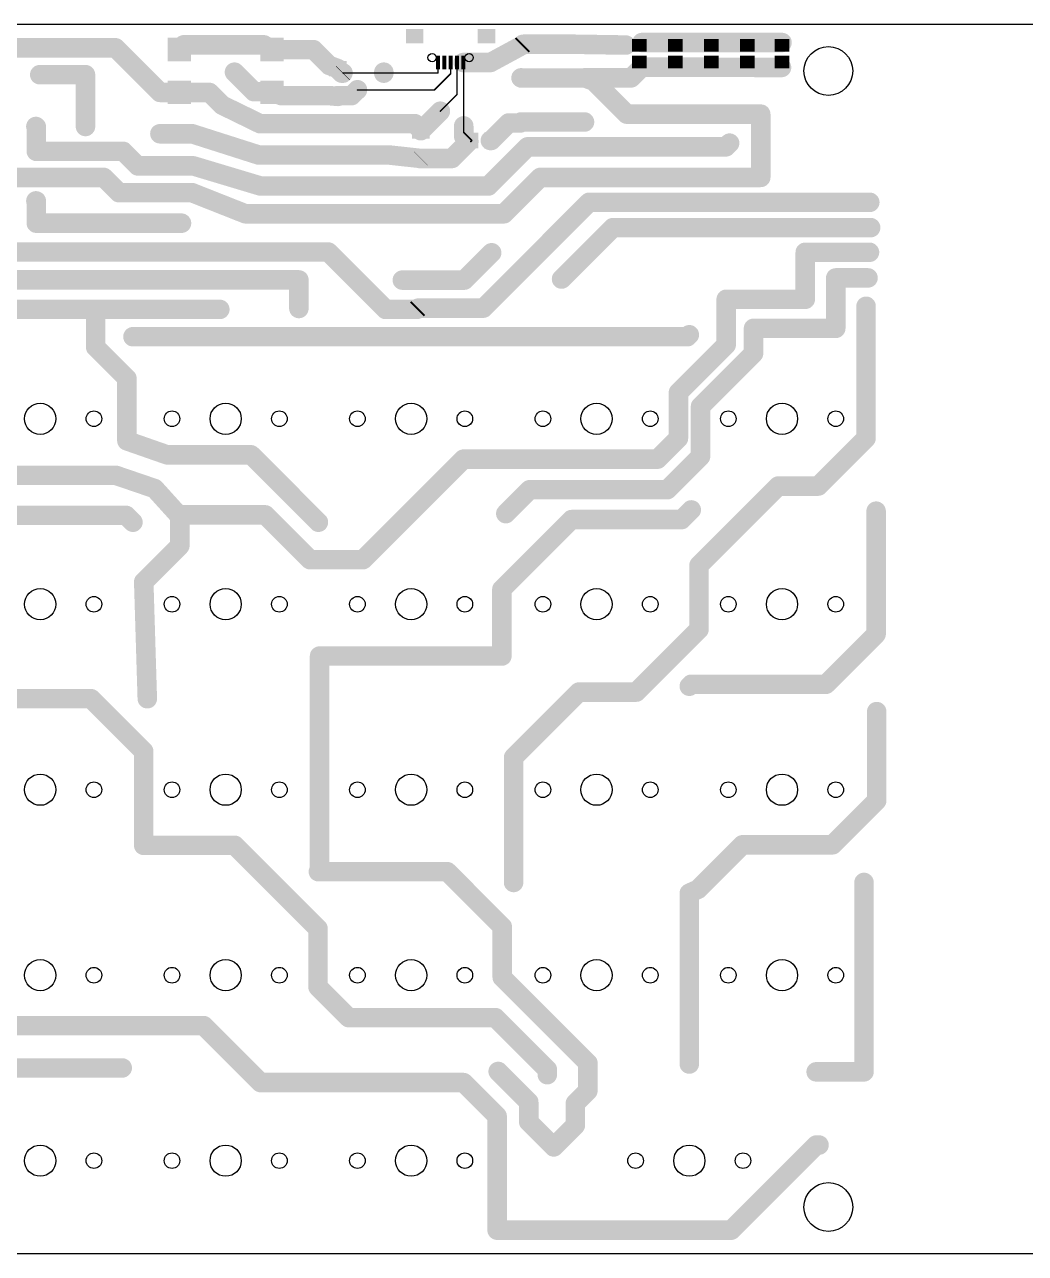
# Model space of a CAD drawing. Extents: x -7 to 304, y -10 to 116.
# Drawn here: x 45.9 to 148.4, y -9.5 to 116.4 of the extents above; entities that cross this region are included whole.
import ezdxf

# ---------------------------------------------------------------- set-up
doc = ezdxf.new("R2010")
doc.units = 0
doc.header["$MEASUREMENT"] = 0
doc.layers.get('0').update_dxf_attribs({"linetype": 'CONTINUOUS'})
doc.layers.add('1', color=12, linetype='CONTINUOUS')
doc.layers.add('20', color=31, linetype='CONTINUOUS')

# ---------------------------------------------------------------- blocks, each defined once
blk = doc.blocks.new('RECT')
blk.add_solid([(-0.5, -0.5), (0.5, -0.5), (-0.5, 0.5), (0.5, 0.5)])

msp = doc.modelspace()

# ---------------------------------------------------------------- linework, layer by layer
at = {"layer": '1'}
for points, const_width in [([(55.2, 114), (44.8905, 114)], 2), ([(59.775, 109.425), (55.2, 114)], 2), ([(61.8, 113.9), (61.75, 113.825)], 2), ([(62.2, 114.3), (61.8, 113.9)], 2), ([(70.4, 114.3), (62.2, 114.3)], 2), ([(70.4, 114.3), (71.25, 113.825)], 2), ([(71.3, 113.8), (71.25, 113.825)], 2), ([(71.3, 113.8), (75.5, 113.8)], 2), ([(75.5, 113.8), (77.1, 112.2)], 2), ([(93.63, 112.49), (96.84, 114.23)], 2), ([(96.84, 114.23), (96.969, 114.359)], 2), ([(96.969, 114.359), (102.31, 114.359)], 2), ([(102.31, 114.359), (107.4925, 114.2779)], 2), ([(123.5, 114.5363), (109.155, 114.5363)], 2), ([(90.844, 112.4875), (93.63, 112.49)], 2), ([(47.45, 111.24), (52.135, 111.24)], 2), ([(52.135, 111.24), (52.135, 105.935)], 2), ([(69.4, 109.5), (67.4, 111.5)], 2), ([(77.1, 112.2), (78, 111.8595)], 2), ([(78, 111.8), (78, 111.8595)], 2), ([(78.4, 111.4), (78, 111.8)], 2), ([(78.5, 111.4), (78.4, 111.4)], 2), ([(78.5, 111.4), (78.52, 111.42)], 2), ([(82.7, 111.42), (82.7, 111.5)], 2), ([(82.7, 111.4), (82.7, 111.42)], 2), ([(88.244, 112.4875), (88.244, 111.42)], 0.1524), ([(89.544, 112.4875), (89.544, 111.344)], 0.1524), ([(90.194, 112.4875), (90.194, 109.197)], 0.1524), ([(90.89, 112.4415), (90.844, 112.4875)], 0.1524), ([(90.89, 106), (90.89, 112.4415)], 0.1524), ([(108.034, 110.9169), (109.1384, 112.0213)], 2), ([(109.1384, 112.0213), (123.45, 111.98)], 2), ([(82.7, 111.42), (78.52, 111.42)], 0.1524), ([(88.244, 111.42), (82.7, 111.42)], 0.1524), ([(89.544, 111.344), (87.88, 109.68)], 0.1524), ([(96.8, 110.9), (96.7615, 110.9169)], 2), ([(103.2, 110.9), (96.8, 110.9)], 2), ([(103.2, 110.9), (103.264, 110.9169)], 2), ([(104.2, 110.6), (103.264, 110.9169)], 2), ([(103.264, 110.9169), (108.034, 110.9169)], 2), ([(107.6, 107.2), (104.2, 110.6)], 2), ([(61.75, 109.425), (59.775, 109.425)], 2), ([(64.825, 109.425), (61.75, 109.425)], 2), ([(64.825, 109.425), (66.125, 108.125)], 2), ([(71.2, 109.5), (69.4, 109.5)], 2), ([(71.2, 109.5), (71.25, 109.425)], 2), ([(72.2, 109.1), (71.25, 109.425)], 2), ([(72.2, 109.1), (77.1, 109.1)], 2), ([(77.1, 109.1), (78, 109.0155)], 2), ([(79.4, 109.1), (78, 109.1)], 2), ([(78, 109.1), (78, 109.0155)], 2), ([(80, 109.7), (79.4, 109.1)], 2), ([(80, 109.7), (80, 109.68)], 2), ([(87.88, 109.68), (80, 109.68)], 0.1524), ([(66.125, 108.125), (70.03, 106.22)], 2), ([(86.5, 105.503), (88.4985, 107.5015)], 2), ([(88.4985, 107.5015), (90.194, 109.197)], 0.1524), ([(70.03, 106.22), (85.88, 106.22)], 2), ([(85.88, 106.22), (86.5, 105.6)], 2), ([(90.89, 104.9145), (90.89, 106)], 2), ([(95.5, 106.3), (93.7, 104.5)], 2), ([(96.7, 106.3), (95.5, 106.3)], 2), ([(96.7, 106.3), (96.7615, 106.3957)], 2), ([(97.7, 106.4), (96.7615, 106.3957)], 2), ([(97.7, 106.4), (103.2, 106.4)], 2), ([(103.2, 106.4), (103.264, 106.3957)], 2), ([(121.32, 107.2), (107.6, 107.2)], 2), ([(121.32, 100.72), (121.32, 107.2)], 2), ([(47.1, 105.9), (47.055, 105.935)], 2), ([(47.1, 105.9), (47.1, 103.39)], 2), ([(59.76, 105.19), (63.0647, 105.19)], 2), ([(63.0647, 105.19), (69.8707, 103.0178)], 2), ([(86.5, 105.6), (86.5, 105.503)], 2), ([(91.414, 104.3905), (90.89, 104.9145)], 2), ([(90.89, 105.329), (90.89, 106)], 0.1524), ([(89.6825, 102.659), (91.414, 104.3905)], 2), ([(91.719, 104.5), (90.89, 105.329)], 0.1524), ([(91.6095, 104.3905), (91.719, 104.5)], 0.1524), ([(97.43, 103.85), (93.42, 99.84)], 2), ([(93.7, 104.5), (93.619, 104.5)], 2), ([(117.75, 103.85), (97.43, 103.85)], 2), ([(118.13, 104.23), (117.75, 103.85)], 2), ([(47.1, 103.39), (56, 103.39)], 2), ([(56, 103.39), (57.49, 101.9)], 2), ([(69.8707, 103.0178), (83.2217, 103.0178)], 2), ([(83.2217, 103.0178), (86.5, 102.659)], 2), ([(86.5, 102.659), (86.48, 102.639)], 2), ([(86.5, 102.659), (89.6825, 102.659)], 2), ([(57.49, 101.9), (63.1935, 101.9)], 2), ([(63.1935, 101.9), (70.0635, 99.84)], 2), ([(36.895, 100.72), (54, 100.72)], 2), ([(54, 100.72), (55.5642, 99.1558)], 2), ([(70.0635, 99.84), (93.42, 99.84)], 2), ([(95.0133, 96.995), (98.7383, 100.72)], 2), ([(98.7383, 100.72), (121.32, 100.72)], 2), ([(55.5642, 99.1558), (63.0509, 99.1558)], 2), ([(65.9964, 97.991), (63.0509, 99.1558)], 2), ([(47.1, 98.3), (47.055, 98.315)], 2), ([(47.1, 96.03), (47.1, 98.3)], 2), ([(68.5151, 96.995), (65.9964, 97.991)], 2), ([(92.9, 87.33), (103.74, 98.17)], 2), ([(132.49, 98.17), (103.74, 98.17)], 2), ([(61.97, 96.03), (47.1, 96.03)], 2), ([(68.5151, 96.995), (95.0133, 96.995)], 2), ([(100.9139, 90.3084), (106.1805, 95.575)], 2), ([(106.1805, 95.575), (132.58, 95.575)], 2), ([(44.2141, 93.0759), (77.0096, 93.0759)], 2), ([(77.0096, 93.0759), (82.8855, 87.2)], 2), ([(90.95, 90.2), (93.75, 93)], 2), ([(125.88, 88.235), (125.88, 93.05)], 2), ([(125.88, 93.05), (132.46, 93.05)], 2), ([(40.33, 90.22), (74, 90.22)], 2), ([(74, 90.22), (74, 87.295)], 2), ([(84.6, 90.2), (90.95, 90.2)], 2), ([(129.005, 85.26), (129.005, 90.425)], 2), ([(129.005, 90.425), (132.31, 90.425)], 2), ([(53.18, 87.2), (38.13, 87.2)], 2), ([(53.18, 87.2), (53.18, 87.09)], 2), ([(53.42, 87.2), (53.42, 87.09)], 2), ([(65.9, 87.2), (53.42, 87.2)], 2), ([(82.8855, 87.2), (86.1, 87.2)], 2), ([(86.1, 87.2), (86.23, 87.33)], 2), ([(86.23, 87.33), (92.9, 87.33)], 2), ([(117.78, 83.57), (117.78, 88.235)], 2), ([(117.78, 88.235), (125.88, 88.235)], 2), ([(132.11, 87.52), (132.11, 74)], 2), ([(53.18, 87.09), (53.18, 83.33)], 2), ([(53.42, 87.09), (53.18, 87.09)], 2), ([(113.8, 84.4), (114, 84.6)], 2), ([(120.58, 82.6924), (120.58, 85.26)], 2), ([(120.58, 85.26), (129.005, 85.26)], 2), ([(57, 84.4), (113.8, 84.4)], 2), ([(117.78, 83.57), (112.886, 78.676)], 2), ([(53.18, 83.33), (56.38, 80.13)], 2), ([(120.58, 82.6924), (115.154, 77.2664)], 2), ([(56.38, 73.7394), (56.38, 80.13)], 2), ([(112.886, 78.676), (112.886, 73.996)], 2), ([(115.154, 72.1457), (115.154, 77.2664)], 2), ([(56.38, 73.7394), (60.5008, 72.3)], 2), ([(112.886, 73.996), (110.75, 71.86)], 2), ([(132.11, 74), (127.21, 69.1)], 2), ([(60.5008, 72.3), (69.1, 72.3)], 2), ([(76, 65.4), (69.1, 72.3)], 2), ([(111.7383, 68.73), (115.154, 72.1457)], 2), ([(80.56, 61.56), (90.86, 71.86)], 2), ([(110.75, 71.86), (90.86, 71.86)], 2), ([(42.67, 70.2), (55.2588, 70.2)], 2), ([(55.2588, 70.2), (59.2251, 68.8459)], 2), ([(61.8, 66), (59.2251, 68.8459)], 2), ([(95.2, 66.28), (97.65, 68.73)], 2), ([(111.7383, 68.73), (97.65, 68.73)], 2), ([(115, 60.99), (123.11, 69.1)], 2), ([(127.21, 69.1), (123.11, 69.1)], 2), ([(39.9, 66.1), (56.3, 66.1)], 2), ([(56.3, 66.1), (57, 65.4)], 2), ([(61.8, 66.15), (61.8, 66)], 2), ([(61.8, 66.15), (70.56, 66.15)], 2), ([(61.8, 66), (61.8, 62.99)], 2), ([(70.56, 66.15), (75.15, 61.56)], 2), ([(114.2, 66.66), (113.21, 65.67)], 2), ([(133.14, 53.94), (133.14, 66.53)], 2), ([(101.94, 65.67), (94.8, 58.53)], 2), ([(113.21, 65.67), (101.94, 65.67)], 2), ([(61.8, 62.99), (58.1041, 59.2941)], 2), ([(75.15, 61.56), (80.56, 61.56)], 2), ([(115, 54.43), (115, 60.99)], 2), ([(58.1041, 59.2941), (58.47, 47.32)], 2), ([(94.8, 58.53), (94.8, 51.69)], 2), ([(108.57, 48), (115, 54.43)], 2), ([(128, 48.8), (133.14, 53.94)], 2), ([(76.12, 51.69), (76.12, 29.6982)], 2), ([(94.8, 51.69), (76.12, 51.69)], 2), ([(114, 48.6), (114.2, 48.8)], 2), ([(114.2, 48.8), (128, 48.8)], 2), ([(52.71, 47.32), (39.63, 47.32)], 2), ([(58.1, 41.93), (52.71, 47.32)], 2), ([(96, 41.31), (102.69, 48)], 2), ([(102.69, 48), (108.57, 48)], 2), ([(133.2, 46), (133.2, 36.88)], 2), ([(58.1, 32.3), (58.1, 41.93)], 2), ([(96, 28.5), (96, 41.31)], 2), ([(133.2, 36.88), (128.68, 32.36)], 2), ([(67.43, 32.3), (58.1, 32.3)], 2), ([(75.96, 23.77), (67.43, 32.3)], 2), ([(119.46, 32.36), (114.9, 27.8)], 2), ([(128.68, 32.36), (119.46, 32.36)], 2), ([(76.12, 29.6982), (76, 29.6)], 2), ([(76, 29.6), (89.2, 29.6)], 2), ([(89.2, 29.6), (94.835, 23.965)], 2), ([(131.9, 9.1), (131.9, 28.5)], 2), ([(114.9, 27.8), (114, 27.4)], 2), ([(114, 9.9), (114, 27.4)], 2), ([(75.96, 23.77), (75.96, 17.7976)], 2), ([(94.835, 23.965), (94.835, 18.775)], 2), ([(94.835, 18.775), (103.61, 10)], 2), ([(75.96, 17.7976), (79.1076, 14.65)], 2), ([(79.1076, 14.65), (94.14, 14.65)], 2), ([(99.45, 9.34), (94.14, 14.65)], 2), ([(64.2496, 13.8296), (36.1496, 13.8296)], 2), ([(64.2496, 13.8296), (70.0792, 8)], 2), ([(55.9, 9.5), (29.7, 9.5)], 2), ([(94.42, 9.14), (97.55, 6.01)], 2), ([(99.45, 9.34), (99.45, 8.81)], 2), ([(103.61, 10), (103.61, 7.16)], 2), ([(127, 9.1), (131.9, 9.1)], 2), ([(70.0792, 8), (90.87, 8)], 2), ([(90.87, 8), (94.31, 4.56)], 2), ([(103.61, 7.16), (102.325, 5.875)], 2), ([(97.55, 6.01), (97.55, 3.97)], 2), ([(102.325, 3.625), (102.325, 5.875)], 2), ([(94.31, 4.56), (94.31, -7.12)], 2), ([(97.55, 3.97), (100.11, 1.41)], 2), ([(100.11, 1.41), (102.325, 3.625)], 2), ([(127.01, 1.6), (118.29, -7.12)], 2), ([(127.01, 1.6), (127.29, 1.6)], 2), ([(94.31, -7.12), (118.29, -7.12)], 2)]:
    msp.add_lwpolyline(points, dxfattribs=dict(at, const_width=const_width))
for points, const_width in [([(55.5536, 114.3536, 1), (54.8464, 113.6464)], 1), ([(55.2, 113.5, 1), (55.2, 114.5)], 1), ([(61.334, 114.1024, 1), (62.166, 113.5476)], 1), ([(61.4464, 114.2536, 1), (62.1536, 113.5464)], 1), ([(62.216, 113.6226, 1), (61.384, 114.1774)], 1), ([(62.2, 114.8, 1), (62.2, 113.8)], 1), ([(62.5536, 113.9464, 1), (61.8464, 114.6536)], 1), ([(70.6439, 114.7365, 1), (70.1561, 113.8635)], 1), ([(70.4, 113.8, 1), (70.4, 114.8)], 1), ([(71.4736, 114.2722, 1), (71.0264, 113.3778)], 1), ([(71.3, 114.3, 1), (71.3, 113.3)], 1), ([(71.0061, 113.3885, 1), (71.4939, 114.2615)], 1), ([(71.0764, 113.3528, 1), (71.5236, 114.2472)], 1), ([(75.8536, 114.1536, 1), (75.1464, 113.4464)], 1), ([(75.5, 113.3, 1), (75.5, 114.3)], 1), ([(96.4864, 114.5836, 1), (97.1936, 113.8764)], 1), ([(96.969, 114.859, 1), (96.969, 113.859)], 1), ([(97.0783, 113.7904, 1), (96.6017, 114.6696)], 1), ([(97.3226, 114.0054, 1), (96.6154, 114.7126)], 1), ([(102.3178, 114.8589, 1), (102.3022, 113.8591)], 1), ([(102.31, 113.859, 1), (102.31, 114.859)], 1), ([(107.4847, 113.7779, 1), (107.5003, 114.7778)], 1), ([(109.155, 115.0363, 1), (109.155, 114.0363)], 1), ([(123.5, 114.0363, 1), (123.5, 115.0363)], 1), ([(90.8436, 112.9875, 1), (90.8444, 111.9875)], 1), ([(93.3917, 112.9296, 1), (93.8683, 112.0504)], 1), ([(93.6304, 111.99, 1), (93.6296, 112.99)], 1), ([(47.45, 111.74, 1), (47.45, 110.74)], 1), ([(52.635, 111.24, 1), (51.635, 111.24)], 1), ([(52.135, 110.74, 1), (52.135, 111.74)], 1), ([(67.7536, 111.8536, 1), (67.0464, 111.1464)], 1), ([(77.2769, 112.6677, 1), (76.9231, 111.7323)], 1), ([(76.7464, 111.8464, 1), (77.4536, 112.5536)], 1), ([(78.3536, 112.1536, 1), (77.6464, 111.4464)], 1), ([(78.5, 111.8595, 1), (77.5, 111.8595)], 1), ([(77.5, 111.8, 1), (78.5, 111.8)], 1), ([(77.8231, 111.3918, 1), (78.1769, 112.3272)], 1), ([(78.4, 111.9, 1), (78.4, 110.9)], 1), ([(78.1464, 111.7536, 1), (78.8536, 111.0464)], 1), ([(78.0464, 111.0464, 1), (78.7536, 111.7536)], 1), ([(78.8736, 111.0664, 1), (78.1664, 111.7736)], 1), ([(78.5, 110.9, 1), (78.5, 111.9)], 1), ([(83.2, 111.5, 1), (82.2, 111.5)], 1), ([(83.2, 111.42, 1), (82.2, 111.42)], 1), ([(88.2821, 112.4875, 1), (88.2059, 112.4875)], 0.0762), ([(89.5821, 112.4875, 1), (89.5059, 112.4875)], 0.0762), ([(90.2321, 112.4875, 1), (90.1559, 112.4875)], 0.0762), ([(90.8709, 112.5144, 1), (90.8171, 112.4606)], 0.0762), ([(90.9281, 112.4415, 1), (90.8519, 112.4415)], 0.0762), ([(90.8631, 112.4146, 1), (90.9169, 112.4684)], 0.0762), ([(109.1398, 112.5212, 1), (109.1369, 111.5213)], 1), ([(109.4919, 111.6677, 1), (108.7848, 112.3748)], 1), ([(123.4486, 111.48, 1), (123.4514, 112.48)], 1), ([(78.52, 111.4581, 1), (78.52, 111.3819)], 0.0762), ([(82.2, 111.42, 1), (83.2, 111.42)], 1), ([(82.2, 111.4, 1), (83.2, 111.4)], 1), ([(82.7, 111.4581, 1), (82.7, 111.3819)], 0.0762), ([(82.7, 111.3819, 1), (82.7, 111.4581)], 0.0762), ([(88.2059, 111.42, 1), (88.2821, 111.42)], 0.0762), ([(88.244, 111.3819, 1), (88.244, 111.4581)], 0.0762), ([(89.5059, 111.344, 1), (89.5821, 111.344)], 0.0762), ([(89.5709, 111.3171, 1), (89.5171, 111.3709)], 0.0762), ([(96.9622, 111.3748, 1), (96.5609, 110.4589)], 1), ([(96.8, 111.4, 1), (96.8, 110.4)], 1), ([(96.5993, 110.442, 1), (97.0007, 111.358)], 1), ([(103.0726, 111.3835, 1), (103.3274, 110.4165)], 1), ([(103.4243, 111.3905, 1), (103.1036, 110.4432)], 1), ([(103.264, 111.4169, 1), (103.264, 110.4169)], 1), ([(103.3913, 110.4334, 1), (103.1366, 111.4003)], 1), ([(103.2, 110.4, 1), (103.2, 111.4)], 1), ([(104.5536, 110.9536, 1), (103.8464, 110.2464)], 1), ([(104.0397, 110.1264, 1), (104.3603, 111.0736)], 1), ([(107.6804, 111.2704, 1), (108.3875, 110.5633)], 1), ([(108.034, 110.4169, 1), (108.034, 111.4169)], 1), ([(59.775, 109.925, 1), (59.775, 108.925)], 1), ([(59.4214, 109.0714, 1), (60.1286, 109.7786)], 1), ([(61.75, 109.925, 1), (61.75, 108.925)], 1), ([(61.75, 108.925, 1), (61.75, 109.925)], 1), ([(65.1786, 109.7786, 1), (64.4714, 109.0714)], 1), ([(64.825, 108.925, 1), (64.825, 109.925)], 1), ([(69.4, 110, 1), (69.4, 109)], 1), ([(69.0464, 109.1464, 1), (69.7536, 109.8536)], 1), ([(71.616, 109.7774, 1), (70.784, 109.2226)], 1), ([(71.4118, 109.8981, 1), (71.0882, 108.9519)], 1), ([(70.834, 109.1476, 1), (71.666, 109.7024)], 1), ([(71.2, 109, 1), (71.2, 110)], 1), ([(72.2, 109.6, 1), (72.2, 108.6)], 1), ([(72.0382, 108.6269, 1), (72.3618, 109.5731)], 1), ([(77.1467, 109.5978, 1), (77.0533, 108.6022)], 1), ([(77.1, 108.6, 1), (77.1, 109.6)], 1), ([(78, 109.6, 1), (78, 108.6)], 1), ([(78.5, 109.1, 1), (77.5, 109.1)], 1), ([(77.5, 109.0155, 1), (78.5, 109.0155)], 1), ([(77.9533, 108.5177, 1), (78.0467, 109.5133)], 1), ([(79.0464, 109.4536, 1), (79.7536, 108.7464)], 1), ([(79.4, 108.6, 1), (79.4, 109.6)], 1), ([(80.5, 109.7, 1), (79.5, 109.7)], 1), ([(79.5, 109.68, 1), (80.5, 109.68)], 1), ([(80.3536, 109.3464, 1), (79.6464, 110.0536)], 1), ([(80, 109.7181, 1), (80, 109.6419)], 0.0762), ([(87.8531, 109.7069, 1), (87.9069, 109.6531)], 0.0762), ([(87.88, 109.6419, 1), (87.88, 109.7181)], 0.0762), ([(66.3442, 108.5744, 1), (65.9058, 107.6756)], 1), ([(65.7714, 107.7714, 1), (66.4786, 108.4786)], 1), ([(88.8521, 107.1479, 1), (88.1449, 107.8551)], 1), ([(90.1559, 109.197, 1), (90.2321, 109.197)], 0.0762), ([(90.2209, 109.1701, 1), (90.1671, 109.2239)], 0.0762), ([(70.03, 106.72, 1), (70.03, 105.72)], 1), ([(69.8108, 105.7706, 1), (70.2492, 106.6694)], 1), ([(86.2336, 106.5736, 1), (85.5264, 105.8664)], 1), ([(85.88, 105.72, 1), (85.88, 106.72)], 1), ([(88.4716, 107.5284, 1), (88.5254, 107.4746)], 0.0762), ([(91.39, 106, 1), (90.39, 106)], 1), ([(95.5, 106.8, 1), (95.5, 105.8)], 1), ([(95.8536, 105.9464, 1), (95.1464, 106.6536)], 1), ([(96.2795, 106.5706, 1), (97.1205, 106.0294)], 1), ([(96.7592, 106.8956, 1), (96.7639, 105.8957)], 1), ([(97.182, 106.1251, 1), (96.3411, 106.6662)], 1), ([(96.7, 105.8, 1), (96.7, 106.8)], 1), ([(97.7, 106.9, 1), (97.7, 105.9)], 1), ([(97.7023, 105.9, 1), (97.6977, 106.9)], 1), ([(103.2339, 106.8988, 1), (103.1661, 105.9012)], 1), ([(103.2, 105.9, 1), (103.2, 106.9)], 1), ([(103.23, 105.8968, 1), (103.2979, 106.8945)], 1), ([(107.6, 107.7, 1), (107.6, 106.7)], 1), ([(107.2464, 106.8464, 1), (107.9536, 107.5536)], 1), ([(121.82, 107.2, 1), (120.82, 107.2)], 1), ([(121.32, 106.7, 1), (121.32, 107.7)], 1), ([(47.362, 106.3297, 1), (46.748, 105.5403)], 1), ([(47.6, 105.9, 1), (46.6, 105.9)], 1), ([(46.793, 105.5053, 1), (47.407, 106.2947)], 1), ([(51.635, 105.935, 1), (52.635, 105.935)], 1), ([(59.76, 105.69, 1), (59.76, 104.69)], 1), ([(63.2167, 105.6663, 1), (62.9126, 104.7137)], 1), ([(63.0647, 104.69, 1), (63.0647, 105.69)], 1), ([(86.1464, 105.8566, 1), (86.8536, 105.1494)], 1), ([(87, 105.6, 1), (86, 105.6)], 1), ([(86, 105.503, 1), (87, 105.503)], 1), ([(86.1464, 105.2464, 1), (86.8536, 105.9536)], 1), ([(91.2436, 105.2681, 1), (90.5364, 104.5609)], 1), ([(90.9281, 106, 1), (90.8519, 106)], 0.0762), ([(90.8519, 106, 1), (90.9281, 106)], 0.0762), ([(90.39, 104.9145, 1), (91.39, 104.9145)], 1), ([(91.7676, 104.0369, 1), (91.0604, 104.7441)], 1), ([(91.0604, 104.0369, 1), (91.7676, 104.7441)], 1), ([(90.8519, 105.329, 1), (90.9281, 105.329)], 0.0762), ([(90.9169, 105.3559, 1), (90.8631, 105.3021)], 0.0762), ([(91.7459, 104.4731, 1), (91.6921, 104.5269)], 0.0762), ([(91.6921, 104.4731, 1), (91.7459, 104.5269)], 0.0762), ([(93.619, 105, 1), (93.619, 104)], 1), ([(93.3464, 104.8536, 1), (94.0536, 104.1464)], 1), ([(93.7, 104, 1), (93.7, 105)], 1), ([(97.43, 104.35, 1), (97.43, 103.35)], 1), ([(97.7836, 103.4964, 1), (97.0764, 104.2036)], 1), ([(117.3964, 104.2036, 1), (118.1036, 103.4964)], 1), ([(117.75, 103.35, 1), (117.75, 104.35)], 1), ([(118.4836, 103.8764, 1), (117.7764, 104.5836)], 1), ([(47.1, 103.89, 1), (47.1, 102.89)], 1), ([(46.6, 103.39, 1), (47.6, 103.39)], 1), ([(56.3536, 103.7436, 1), (55.6464, 103.0364)], 1), ([(56, 102.89, 1), (56, 103.89)], 1), ([(69.8707, 103.5178, 1), (69.8707, 102.5178)], 1), ([(69.7186, 102.5415, 1), (70.0227, 103.4941)], 1), ([(83.2761, 103.5148, 1), (83.1673, 102.5208)], 1), ([(83.2217, 102.5178, 1), (83.2217, 103.5178)], 1), ([(86.1264, 102.9926, 1), (86.8336, 102.2854)], 1), ([(86.5, 103.159, 1), (86.5, 102.159)], 1), ([(86.8536, 102.3054, 1), (86.1464, 103.0126)], 1), ([(86.4456, 102.162, 1), (86.5544, 103.156)], 1), ([(89.3289, 103.0126, 1), (90.0361, 102.3054)], 1), ([(89.6825, 102.159, 1), (89.6825, 103.159)], 1), ([(91.5826, 104.4174, 1), (91.6364, 104.3636)], 0.0762), ([(57.49, 102.4, 1), (57.49, 101.4)], 1), ([(57.1364, 101.5464, 1), (57.8436, 102.2536)], 1), ([(63.3371, 102.3789, 1), (63.0499, 101.4211)], 1), ([(63.1935, 101.4, 1), (63.1935, 102.4)], 1), ([(54.3536, 101.0736, 1), (53.6464, 100.3664)], 1), ([(54, 100.22, 1), (54, 101.22)], 1), ([(70.0635, 100.34, 1), (70.0635, 99.34)], 1), ([(69.9199, 99.3611, 1), (70.2071, 100.3189)], 1), ([(93.42, 99.34, 1), (93.42, 100.34)], 1), ([(98.7383, 101.22, 1), (98.7383, 100.22)], 1), ([(99.0919, 100.3664, 1), (98.3848, 101.0736)], 1), ([(120.82, 100.72, 1), (121.82, 100.72)], 1), ([(121.32, 100.22, 1), (121.32, 101.22)], 1), ([(55.5642, 99.6558, 1), (55.5642, 98.6558)], 1), ([(55.2106, 98.8023, 1), (55.9177, 99.5094)], 1), ([(63.2348, 99.6208, 1), (62.867, 98.6909)], 1), ([(63.0509, 98.6558, 1), (63.0509, 99.6558)], 1), ([(93.0664, 100.1936, 1), (93.7736, 99.4864)], 1), ([(47.2131, 98.7893, 1), (46.8969, 97.8407)], 1), ([(47.6, 98.3, 1), (46.6, 98.3)], 1), ([(46.9419, 97.8257, 1), (47.2581, 98.7743)], 1), ([(66.1803, 98.456, 1), (65.8126, 97.526)], 1), ([(65.8126, 97.526, 1), (66.1803, 98.456)], 1), ([(103.74, 98.67, 1), (103.74, 97.67)], 1), ([(104.0936, 97.8164, 1), (103.3864, 98.5236)], 1), ([(132.49, 97.67, 1), (132.49, 98.67)], 1), ([(47.1, 96.53, 1), (47.1, 95.53)], 1), ([(61.97, 95.53, 1), (61.97, 96.53)], 1), ([(68.5151, 97.495, 1), (68.5151, 96.495)], 1), ([(68.3312, 96.53, 1), (68.6989, 97.46)], 1), ([(94.6598, 97.3486, 1), (95.3669, 96.6414)], 1), ([(95.0133, 96.495, 1), (95.0133, 97.495)], 1), ([(46.6, 96.03, 1), (47.6, 96.03)], 1), ([(106.1805, 96.075, 1), (106.1805, 95.075)], 1), ([(106.534, 95.2214, 1), (105.8269, 95.9286)], 1), ([(132.58, 95.075, 1), (132.58, 96.075)], 1), ([(77.3631, 93.4295, 1), (76.656, 92.7223)], 1), ([(77.0096, 92.5759, 1), (77.0096, 93.5759)], 1), ([(94.1036, 92.6464, 1), (93.3964, 93.3536)], 1), ([(126.38, 93.05, 1), (125.38, 93.05)], 1), ([(125.88, 93.55, 1), (125.88, 92.55)], 1), ([(132.46, 92.55, 1), (132.46, 93.55)], 1), ([(74.5, 90.22, 1), (73.5, 90.22)], 1), ([(74, 89.72, 1), (74, 90.72)], 1), ([(84.6, 90.7, 1), (84.6, 89.7)], 1), ([(90.5964, 90.5536, 1), (91.3036, 89.8464)], 1), ([(90.95, 89.7, 1), (90.95, 90.7)], 1), ([(100.5603, 90.662, 1), (101.2674, 89.9548)], 1), ([(129.505, 90.425, 1), (128.505, 90.425)], 1), ([(129.005, 90.925, 1), (129.005, 89.925)], 1), ([(132.31, 89.925, 1), (132.31, 90.925)], 1), ([(53.68, 87.2, 1), (52.68, 87.2)], 1), ([(53.92, 87.2, 1), (52.92, 87.2)], 1), ([(53.42, 87.7, 1), (53.42, 86.7)], 1), ([(53.18, 86.7, 1), (53.18, 87.7)], 1), ([(65.9, 86.7, 1), (65.9, 87.7)], 1), ([(82.8855, 87.7, 1), (82.8855, 86.7)], 1), ([(86.23, 87.83, 1), (86.23, 86.83)], 1), ([(86.5836, 86.9764, 1), (85.8764, 87.6836)], 1), ([(86.1, 86.7, 1), (86.1, 87.7)], 1), ([(92.5464, 87.6836, 1), (93.2536, 86.9764)], 1), ([(92.9, 86.83, 1), (92.9, 87.83)], 1), ([(118.28, 88.235, 1), (117.28, 88.235)], 1), ([(117.78, 88.735, 1), (117.78, 87.735)], 1), ([(125.38, 88.235, 1), (126.38, 88.235)], 1), ([(125.88, 87.735, 1), (125.88, 88.735)], 1), ([(132.61, 87.52, 1), (131.61, 87.52)], 1), ([(53.68, 87.09, 1), (52.68, 87.09)], 1), ([(53.18, 87.59, 1), (53.18, 86.59)], 1), ([(52.68, 87.09, 1), (53.68, 87.09)], 1), ([(52.92, 87.09, 1), (53.92, 87.09)], 1), ([(53.42, 86.59, 1), (53.42, 87.59)], 1), ([(73.5, 87.295, 1), (74.5, 87.295)], 1), ([(82.5319, 86.8464, 1), (83.239, 87.5536)], 1), ([(85.7464, 87.5536, 1), (86.4536, 86.8464)], 1), ([(114.3536, 84.2464, 1), (113.6464, 84.9536)], 1), ([(121.08, 85.26, 1), (120.08, 85.26)], 1), ([(120.58, 85.76, 1), (120.58, 84.76)], 1), ([(128.505, 85.26, 1), (129.505, 85.26)], 1), ([(129.005, 84.76, 1), (129.005, 85.76)], 1), ([(57, 84.9, 1), (57, 83.9)], 1), ([(113.4464, 84.7536, 1), (114.1536, 84.0464)], 1), ([(113.8, 83.9, 1), (113.8, 84.9)], 1), ([(118.1336, 83.2164, 1), (117.4264, 83.9236)], 1), ([(53.5336, 83.6836, 1), (52.8264, 82.9764)], 1), ([(52.68, 83.33, 1), (53.68, 83.33)], 1), ([(117.28, 83.57, 1), (118.28, 83.57)], 1), ([(120.08, 82.6924, 1), (121.08, 82.6924)], 1), ([(120.9336, 82.3389, 1), (120.2264, 83.046)], 1), ([(56.88, 80.13, 1), (55.88, 80.13)], 1), ([(56.0264, 79.7764, 1), (56.7336, 80.4836)], 1), ([(112.5324, 79.0296, 1), (113.2396, 78.3224)], 1), ([(113.386, 78.676, 1), (112.386, 78.676)], 1), ([(115.654, 77.2664, 1), (114.654, 77.2664)], 1), ([(114.8004, 77.62, 1), (115.5076, 76.9129)], 1), ([(56.5449, 74.2114, 1), (56.2151, 73.2674)], 1), ([(112.386, 73.996, 1), (113.386, 73.996)], 1), ([(113.2396, 73.6424, 1), (112.5324, 74.3496)], 1), ([(131.61, 74, 1), (132.61, 74)], 1), ([(132.4636, 73.6464, 1), (131.7564, 74.3536)], 1), ([(55.88, 73.7394, 1), (56.88, 73.7394)], 1), ([(60.5008, 72.8, 1), (60.5008, 71.8)], 1), ([(60.3359, 71.828, 1), (60.6656, 72.772)], 1), ([(69.4536, 72.6536, 1), (68.7464, 71.9464)], 1), ([(69.1, 71.8, 1), (69.1, 72.8)], 1), ([(115.5076, 71.7921, 1), (114.8004, 72.4992)], 1), ([(90.86, 72.36, 1), (90.86, 71.36)], 1), ([(91.2136, 71.5064, 1), (90.5064, 72.2136)], 1), ([(110.3964, 72.2136, 1), (111.1036, 71.5064)], 1), ([(110.75, 71.36, 1), (110.75, 72.36)], 1), ([(114.654, 72.1457, 1), (115.654, 72.1457)], 1), ([(55.4203, 70.6732, 1), (55.0972, 69.7268)], 1), ([(55.2588, 69.7, 1), (55.2588, 70.7)], 1), ([(59.5959, 69.1814, 1), (58.8544, 68.5104)], 1), ([(59.0636, 68.3727, 1), (59.3867, 69.3191)], 1), ([(97.65, 69.23, 1), (97.65, 68.23)], 1), ([(98.0036, 68.3764, 1), (97.2964, 69.0836)], 1), ([(111.3848, 69.0836, 1), (112.0919, 68.3764)], 1), ([(111.7383, 68.23, 1), (111.7383, 69.23)], 1), ([(123.11, 69.6, 1), (123.11, 68.6)], 1), ([(123.4636, 68.7464, 1), (122.7564, 69.4536)], 1), ([(126.8564, 69.4536, 1), (127.5636, 68.7464)], 1), ([(127.21, 68.6, 1), (127.21, 69.6)], 1), ([(56.6536, 66.4536, 1), (55.9464, 65.7464)], 1), ([(56.3, 65.6, 1), (56.3, 66.6)], 1), ([(62.3, 66.15, 1), (61.3, 66.15)], 1), ([(61.8, 66.65, 1), (61.8, 65.65)], 1), ([(62.3, 66, 1), (61.3, 66)], 1), ([(61.4292, 65.6645, 1), (62.1708, 66.3355)], 1), ([(70.9136, 66.5036, 1), (70.2064, 65.7964)], 1), ([(70.56, 65.65, 1), (70.56, 66.65)], 1), ([(94.8464, 66.6336, 1), (95.5536, 65.9264)], 1), ([(114.5536, 66.3064, 1), (113.8464, 67.0136)], 1), ([(133.64, 66.53, 1), (132.64, 66.53)], 1), ([(56.6464, 65.0464, 1), (57.3536, 65.7536)], 1), ([(61.3, 66, 1), (62.3, 66)], 1), ([(75.6464, 65.0464, 1), (76.3536, 65.7536)], 1), ([(101.94, 66.17, 1), (101.94, 65.17)], 1), ([(102.2936, 65.3164, 1), (101.5864, 66.0236)], 1), ([(112.8564, 66.0236, 1), (113.5636, 65.3164)], 1), ([(113.21, 65.17, 1), (113.21, 66.17)], 1), ([(61.3, 62.99, 1), (62.3, 62.99)], 1), ([(62.1536, 62.6364, 1), (61.4464, 63.3436)], 1), ([(75.15, 62.06, 1), (75.15, 61.06)], 1), ([(74.7964, 61.2064, 1), (75.5036, 61.9136)], 1), ([(80.2064, 61.9136, 1), (80.9136, 61.2064)], 1), ([(80.56, 61.06, 1), (80.56, 62.06)], 1), ([(114.6464, 61.3436, 1), (115.3536, 60.6364)], 1), ([(115.5, 60.99, 1), (114.5, 60.99)], 1), ([(58.6038, 59.3094, 1), (57.6043, 59.2788)], 1), ([(57.7505, 59.6476, 1), (58.4576, 58.9405)], 1), ([(94.4464, 58.8836, 1), (95.1536, 58.1764)], 1), ([(95.3, 58.53, 1), (94.3, 58.53)], 1), ([(115.3536, 54.0764, 1), (114.6464, 54.7836)], 1), ([(114.5, 54.43, 1), (115.5, 54.43)], 1), ([(132.64, 53.94, 1), (133.64, 53.94)], 1), ([(133.4936, 53.5864, 1), (132.7864, 54.2936)], 1), ([(76.62, 51.69, 1), (75.62, 51.69)], 1), ([(76.12, 52.19, 1), (76.12, 51.19)], 1), ([(94.3, 51.69, 1), (95.3, 51.69)], 1), ([(94.8, 51.19, 1), (94.8, 52.19)], 1), ([(113.6464, 48.9536, 1), (114.3536, 48.2464)], 1), ([(114.2, 49.3, 1), (114.2, 48.3)], 1), ([(114.5536, 48.4464, 1), (113.8464, 49.1536)], 1), ([(127.6464, 49.1536, 1), (128.3536, 48.4464)], 1), ([(128, 48.3, 1), (128, 49.3)], 1), ([(53.0636, 47.6736, 1), (52.3564, 46.9664)], 1), ([(52.71, 46.82, 1), (52.71, 47.82)], 1), ([(57.9702, 47.3047, 1), (58.9698, 47.3353)], 1), ([(102.69, 48.5, 1), (102.69, 47.5)], 1), ([(103.0436, 47.6464, 1), (102.3364, 48.3536)], 1), ([(108.2164, 48.3536, 1), (108.9236, 47.6464)], 1), ([(108.57, 47.5, 1), (108.57, 48.5)], 1), ([(133.7, 46, 1), (132.7, 46)], 1), ([(58.6, 41.93, 1), (57.6, 41.93)], 1), ([(57.7464, 41.5764, 1), (58.4536, 42.2836)], 1), ([(95.6464, 41.6636, 1), (96.3536, 40.9564)], 1), ([(96.5, 41.31, 1), (95.5, 41.31)], 1), ([(133.5536, 36.5264, 1), (132.8464, 37.2336)], 1), ([(132.7, 36.88, 1), (133.7, 36.88)], 1), ([(58.1, 32.8, 1), (58.1, 31.8)], 1), ([(57.6, 32.3, 1), (58.6, 32.3)], 1), ([(67.7836, 32.6536, 1), (67.0764, 31.9464)], 1), ([(67.43, 31.8, 1), (67.43, 32.8)], 1), ([(119.46, 32.86, 1), (119.46, 31.86)], 1), ([(119.8136, 32.0064, 1), (119.1064, 32.7136)], 1), ([(128.3264, 32.7136, 1), (129.0336, 32.0064)], 1), ([(128.68, 31.86, 1), (128.68, 32.86)], 1), ([(76, 30.1, 1), (76, 29.1)], 1), ([(75.6834, 29.987, 1), (76.3166, 29.213)], 1), ([(76.4366, 29.3112, 1), (75.8034, 30.0852)], 1), ([(89.5536, 29.9536, 1), (88.8464, 29.2464)], 1), ([(89.2, 29.1, 1), (89.2, 30.1)], 1), ([(75.62, 29.6982, 1), (76.62, 29.6982)], 1), ([(95.5, 28.5, 1), (96.5, 28.5)], 1), ([(132.4, 28.5, 1), (131.4, 28.5)], 1), ([(114.5, 27.4, 1), (113.5, 27.4)], 1), ([(113.7969, 27.8569, 1), (114.2031, 26.9431)], 1), ([(114.5464, 28.1536, 1), (115.2536, 27.4464)], 1), ([(115.1031, 27.3431, 1), (114.6969, 28.2569)], 1), ([(76.46, 23.77, 1), (75.46, 23.77)], 1), ([(75.6064, 23.4164, 1), (76.3136, 24.1236)], 1), ([(95.335, 23.965, 1), (94.335, 23.965)], 1), ([(94.4814, 23.6114, 1), (95.1886, 24.3186)], 1), ([(95.1886, 19.1286, 1), (94.4814, 18.4214)], 1), ([(94.335, 18.775, 1), (95.335, 18.775)], 1), ([(76.3136, 18.1511, 1), (75.6064, 17.444)], 1), ([(75.46, 17.7976, 1), (76.46, 17.7976)], 1), ([(79.1076, 15.15, 1), (79.1076, 14.15)], 1), ([(78.754, 14.2964, 1), (79.4611, 15.0036)], 1), ([(94.4936, 15.0036, 1), (93.7864, 14.2964)], 1), ([(94.14, 14.15, 1), (94.14, 15.15)], 1), ([(64.6032, 14.1832, 1), (63.8961, 13.4761)], 1), ([(64.2496, 13.3296, 1), (64.2496, 14.3296)], 1), ([(55.9, 9, 1), (55.9, 10)], 1), ([(94.7736, 9.4936, 1), (94.0664, 8.7864)], 1), ([(99.95, 9.34, 1), (98.95, 9.34)], 1), ([(99.0964, 8.9864, 1), (99.8036, 9.6936)], 1), ([(104.11, 10, 1), (103.11, 10)], 1), ([(103.2564, 9.6464, 1), (103.9636, 10.3536)], 1), ([(113.5, 9.9, 1), (114.5, 9.9)], 1), ([(127, 9.6, 1), (127, 8.6)], 1), ([(131.9, 8.6, 1), (131.9, 9.6)], 1), ([(70.0792, 8.5, 1), (70.0792, 7.5)], 1), ([(69.7257, 7.6464, 1), (70.4328, 8.3536)], 1), ([(91.2236, 8.3536, 1), (90.5164, 7.6464)], 1), ([(90.87, 7.5, 1), (90.87, 8.5)], 1), ([(98.95, 8.81, 1), (99.95, 8.81)], 1), ([(131.4, 9.1, 1), (132.4, 9.1)], 1), ([(103.11, 7.16, 1), (104.11, 7.16)], 1), ([(103.9636, 6.8064, 1), (103.2564, 7.5136)], 1), ([(98.05, 6.01, 1), (97.05, 6.01)], 1), ([(97.1964, 5.6564, 1), (97.9036, 6.3636)], 1), ([(101.9714, 6.2286, 1), (102.6786, 5.5214)], 1), ([(102.825, 5.875, 1), (101.825, 5.875)], 1), ([(94.81, 4.56, 1), (93.81, 4.56)], 1), ([(93.9564, 4.2064, 1), (94.6636, 4.9136)], 1), ([(97.9036, 4.3236, 1), (97.1964, 3.6164)], 1), ([(97.05, 3.97, 1), (98.05, 3.97)], 1), ([(101.825, 3.625, 1), (102.825, 3.625)], 1), ([(102.6786, 3.2714, 1), (101.9714, 3.9786)], 1), ([(127.01, 2.1, 1), (127.01, 1.1)], 1), ([(127.3636, 1.2464, 1), (126.6564, 1.9536)], 1), ([(127.29, 1.1, 1), (127.29, 2.1)], 1), ([(99.7564, 1.7636, 1), (100.4636, 1.0564)], 1), ([(99.7564, 1.0564, 1), (100.4636, 1.7636)], 1), ([(94.31, -6.62, 1), (94.31, -7.62)], 1), ([(117.9364, -6.7664, 1), (118.6436, -7.4736)], 1), ([(118.29, -7.62, 1), (118.29, -6.62)], 1), ([(93.81, -7.12, 1), (94.81, -7.12)], 1)]:
    msp.add_lwpolyline(points, format="xyb", dxfattribs=dict(at, const_width=const_width))
at = {"layer": '20'}
for p, q in [((304, 116.375), (-7.125, 116.375)), ((-7.125, -9.5), (304, -9.5))]:
    msp.add_line(p, q, dxfattribs=at)
for centre, radius in [((87.644, 112.9875), 0.425), ((91.444, 112.9875), 0.425), ((128.25, 111.625), 2.5), ((47.5, 76), 1.6), ((53, 76), 0.8), ((61, 76), 0.8), ((66.5, 76), 1.6), ((72, 76), 0.8), ((80, 76), 0.8), ((85.5, 76), 1.6), ((91, 76), 0.8), ((99, 76), 0.8), ((104.5, 76), 1.6), ((110, 76), 0.8), ((118, 76), 0.8), ((123.5, 76), 1.6), ((129, 76), 0.8), ((47.5, 57), 1.6), ((66.5, 57), 1.6), ((85.5, 57), 1.6), ((104.5, 57), 1.6), ((123.5, 57), 1.6), ((53, 57), 0.8), ((61, 57), 0.8), ((72, 57), 0.8), ((80, 57), 0.8), ((91, 57), 0.8), ((99, 57), 0.8), ((110, 57), 0.8), ((118, 57), 0.8), ((129, 57), 0.8), ((47.5, 38), 1.6), ((66.5, 38), 1.6), ((85.5, 38), 1.6), ((104.5, 38), 1.6), ((123.5, 38), 1.6), ((53, 38), 0.8), ((61, 38), 0.8), ((72, 38), 0.8), ((80, 38), 0.8), ((91, 38), 0.8), ((99, 38), 0.8), ((110, 38), 0.8), ((118, 38), 0.8), ((129, 38), 0.8), ((47.5, 19), 1.6), ((66.5, 19), 1.6), ((85.5, 19), 1.6), ((104.5, 19), 1.6), ((123.5, 19), 1.6), ((53, 19), 0.8), ((61, 19), 0.8), ((72, 19), 0.8), ((80, 19), 0.8), ((91, 19), 0.8), ((99, 19), 0.8), ((110, 19), 0.8), ((118, 19), 0.8), ((129, 19), 0.8), ((47.5, 0), 1.6), ((66.5, 0), 1.6), ((85.5, 0), 1.6), ((114, 0), 1.6), ((53, 0), 0.8), ((61, 0), 0.8), ((72, 0), 0.8), ((80, 0), 0.8), ((91, 0), 0.8), ((108.5, 0), 0.8), ((119.5, 0), 0.8), ((128.25, -4.75), 2.5)]:
    msp.add_circle(centre, radius, dxfattribs=at)

# ---------------------------------------------------------------- block references
at = {"layer": '1'}
for p, xscale, yscale, rotation in [((85.86, 115.1875), 1.5, 1.8, 270), ((93.228, 115.1875), 1.5, 1.8, 270), ((61.75, 113.825), 2.4, 2.4, 90), ((71.25, 113.825), 2.4, 2.4, 90), ((108.875, 114.2563), 1.3, 1.5, 270), ((112.5625, 114.2563), 1.3, 1.5, 270), ((116.25, 114.2563), 1.3, 1.5, 270), ((119.9375, 114.2563), 1.3, 1.5, 270), ((123.5, 114.2563), 1.3, 1.5, 270), ((78, 111.8595), 1.6, 1.803, 90), ((108.875, 112.5563), 1.3, 1.5, 270), ((112.5625, 112.5563), 1.3, 1.5, 270), ((116.25, 112.5563), 1.3, 1.5, 270), ((119.9375, 112.5563), 1.3, 1.5, 270), ((123.5, 112.5563), 1.3, 1.5, 270), ((61.75, 109.425), 2.4, 2.4, 90), ((71.25, 109.425), 2.4, 2.4, 90), ((78, 109.0155), 1.6, 1.803, 90), ((86.5, 105.503), 1.6, 1.803, 90), ((86.5, 102.659), 1.6, 1.803, 90)]:
    msp.add_blockref('RECT', p, dxfattribs=dict(at, xscale=xscale, yscale=yscale, rotation=rotation))
for p, xscale, yscale in [((88.244, 112.4875), 0.4, 1.4), ((88.894, 112.4875), 0.4, 1.4), ((89.544, 112.4875), 0.4, 1.4), ((90.194, 112.4875), 0.4, 1.4), ((90.844, 112.4875), 0.4, 1.4), ((91.719, 104.5), 1.3, 1.6), ((93.619, 104.5), 1.3, 1.6)]:
    msp.add_blockref('RECT', p, dxfattribs=dict(at, xscale=xscale, yscale=yscale))

doc.saveas('drawing.dxf')
